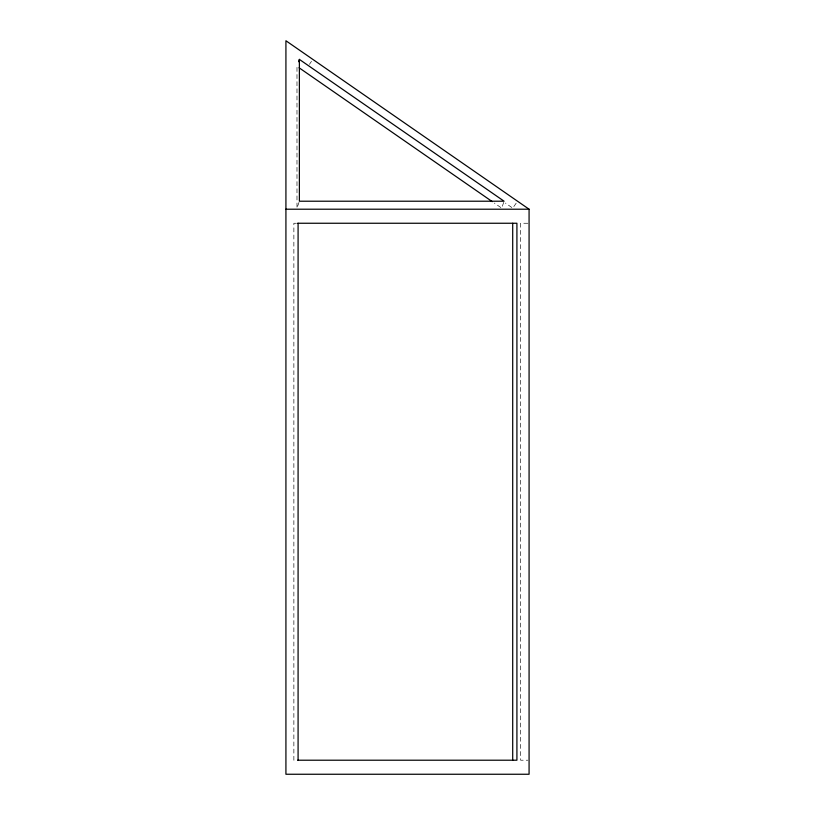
<?xml version="1.0" encoding="UTF-8"?>
<svg xmlns="http://www.w3.org/2000/svg" width="815" height="815" viewBox="0 0 815 815"><rect width="100%" height="100%" fill="white"/><g stroke="black" fill="none" stroke-linecap="round" stroke-linejoin="round"><path stroke-width="0.61" stroke-dasharray="4.08 3.06" d="M298.983 202.364L296.986 208.141L296.986 66.321M503.68 202.364L501.683 208.141L494.369 203.078M309.415 64.344L311.473 61.38M516.17 203.19L512.737 208.141L505.432 203.078M296.416 223.249L293.869 223.249L293.869 760.212L296.416 760.212M527.875 223.249L520.653 223.249L520.653 760.212L527.875 760.212"/><path stroke-width="1.22" d="M298.585 61.706L299.38 59.393L504.078 201.213L299.38 201.213L299.38 59.393M285.922 209.211L529.078 209.211L529.078 774.25L285.922 774.25L285.922 40.75L529.078 209.211M297.689 223.249L516.914 223.249L516.914 760.212L297.689 760.212M299.074 67.767L492.28 201.631M512.706 223.249L512.706 760.212M298.086 223.249L298.086 760.212"/></g></svg>
